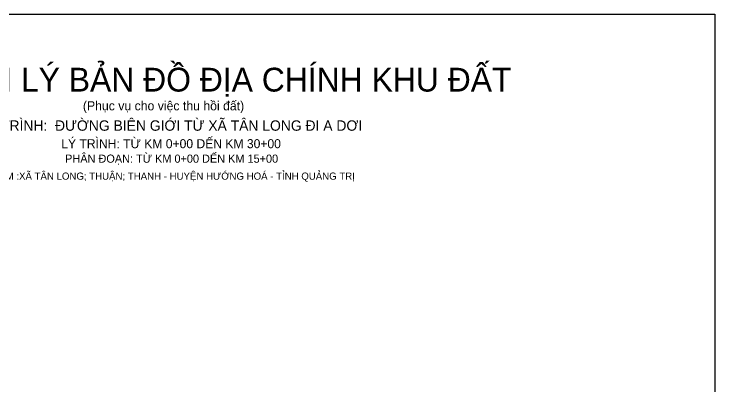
# Model space of a CAD drawing. Extents: x 553073 to 559223, y 1848083 to 1854477.
# Drawn here: x 555808 to 559223, y 1850093 to 1851912 of the extents above; entities that cross this region are included whole.
import ezdxf

# ---------------------------------------------------------------- set-up
doc = ezdxf.new("R2010")
doc.units = 0
doc.layers.add('Level 5', color=7, linetype='Continuous')

msp = doc.modelspace()

# ---------------------------------------------------------------- linework, layer by layer
at = {"layer": 'Level 5'}
msp.add_lwpolyline([(559223.2, 1848083.4), (553827.8, 1848083.4), (553827.8, 1851911.7), (559223.2, 1851911.7)], close=True, dxfattribs=at)

# ---------------------------------------------------------------- texts
for s, height, p in [('ĐO ĐẠC CHỈNH LÝ BẢN ĐỒ ĐỊA CHÍNH KHU ĐẤT', 116.122, (554659.8, 1851533.5)), ('(Phục vụ cho việc thu hồi đất)', 44.603, (556143.6, 1851441.9)), ('CÔNG TRÌNH:  ĐƯỜNG BIÊN GIỚI TỪ XÃ TÂN LONG ĐI A DƠI', 50.595, (555523.1, 1851342.4)), ('LÝ TRÌNH: TỪ KM 0+00 DẾN KM 30+00', 44.121, (556038.2, 1851257.2)), ('PHÂN ĐOẠN: TỪ KM 0+00 DẾN KM 15+00', 39.744, (556057, 1851186.4)), ('ĐỊA ĐIỂM :XÃ TÂN LONG; THUẬN; THANH - HUYỆN HƯỚNG HOÁ - TỈNH QUẢNG TRỊ', 35.136, (555597.6, 1851103.5))]:
    msp.add_text(s, height=height, dxfattribs=at).set_placement(p)

doc.saveas('drawing.dxf')
